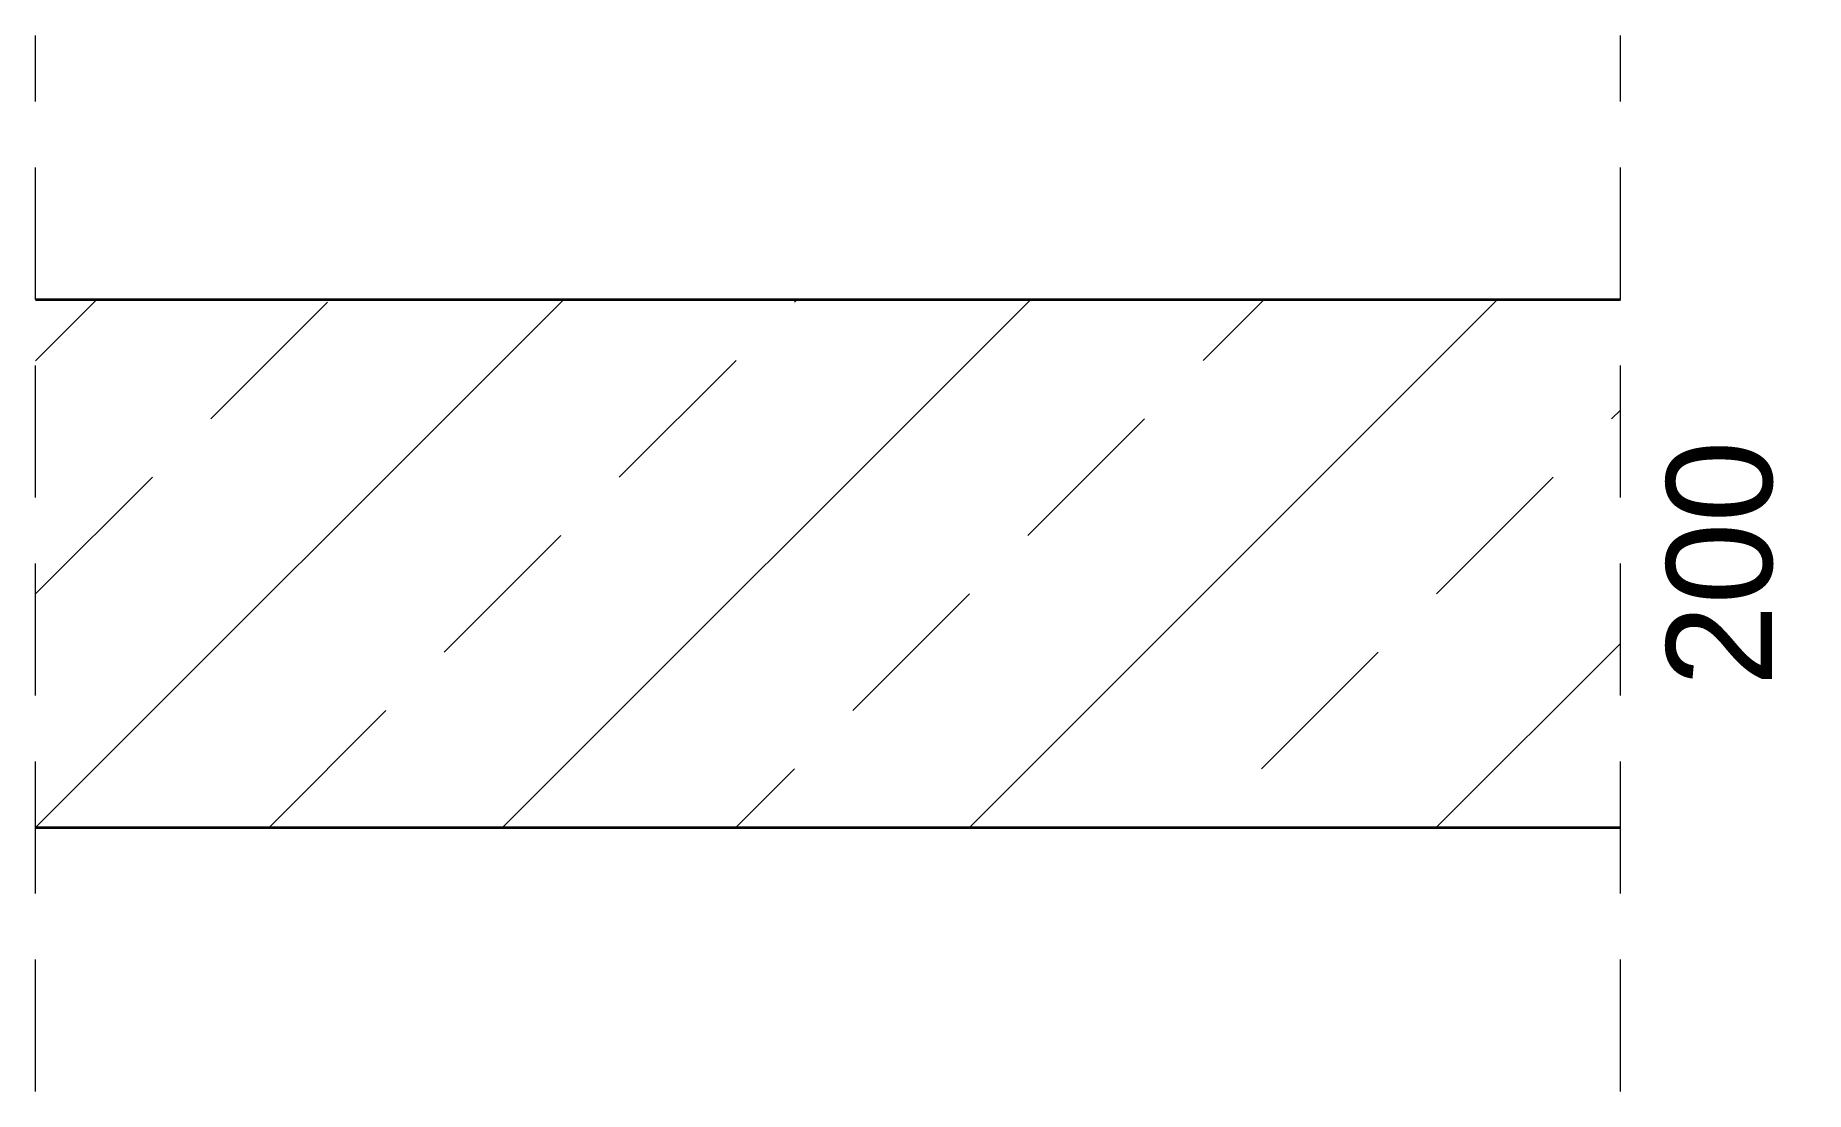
# Model space of a CAD drawing. Extents: x 0 to 670, y -100 to 300.
import ezdxf

# ---------------------------------------------------------------- set-up
doc = ezdxf.new("R2010")
doc.units = 0
doc.header["$LTSCALE"] = 10
doc.header["$MEASUREMENT"] = 0
doc.linetypes.add('DASHED', pattern=[0.75, 0.5, -0.25])
doc.layers.get('Defpoints').update_dxf_attribs({"color": 2, "lineweight": 50})
doc.layers.add('G-Bloki niewidoczna', color=7, linetype='Continuous', plot=False)
for name, color, linetype, lineweight in [('G-Podkład', 9, 'Continuous', 13), ('G-Przerywana', 8, 'DASHED', 15), ('G-Ściana nośna', 3, 'Continuous', 35)]:
    doc.layers.add(name, color=color, linetype=linetype, lineweight=lineweight)
doc.styles.add('Arial-GG', font='arial.ttf')
doc.dimstyles.new('e-cad_1_50_[mm]', dxfattribs={"dimscale": 50, "dimtxt": 2, "dimasz": 1.8, "dimexe": 1.5, "dimexo": 0, "dimgap": 0.6, "dimtad": 1, "dimdec": 1, "dimrnd": 1, "dimtxsty": 'Arial-GG', "dimblk": 'OBLIQUE', "dimcen": 0, "dimdle": 1, "dimclrd": 4, "dimclre": 4, "dimclrt": 7, "dimadec": 1, "dimazin": 0, "dimtfac": 1, "dimtdec": 1, "dimtix": 1, "dimtmove": 0, "dimatfit": 2, "dimfxl": 1.5, "dimfxlon": 1, "dimlwd": -1, "dimlwe": -1, "dimarcsym": 0})

# ---------------------------------------------------------------- blocks, each defined once
blk = doc.blocks.new('*D1')
at = {"layer": 'Defpoints', "color": 0, "ltscale": 2, "transparency": 16777216}
for p in [(600, 200), (670.13, 200), (588.59, 0)]:
    blk.add_point(p, dxfattribs=at)
at = {"layer": 'G-Bloki niewidoczna', "color": 1, "ltscale": 2, "transparency": 16777216, "insert": (637.71, 100), "char_height": 40, "attachment_point": 5, "rotation": 90, "style": 'Arial-GG'}
blk.add_mtext('200', dxfattribs=at)
blk = doc.blocks.new('_Oblique')
at = {"color": 0, "linetype": 'ByBlock', "lineweight": -2}
blk.add_line((-0.5, -0.5), (0.5, 0.5), dxfattribs=at)

msp = doc.modelspace()

# ---------------------------------------------------------------- hatches: boundary and pattern name
at = {"layer": 'G-Podkład', "ltscale": 2}
h = msp.add_hatch(dxfattribs=at)
h.set_pattern_fill('ANSI33', color=256, scale=500, style=0)
h.paths.add_polyline_path([(600, 0), (600, 200), (0, 200), (0, 0)])

# ---------------------------------------------------------------- linework, layer by layer
at = {"layer": 'G-Przerywana', "ltscale": 10}
for p, q in [((0, -100), (0, 300)), ((600, -100), (600, 300))]:
    msp.add_line(p, q, dxfattribs=at)
at = {"layer": 'G-Ściana nośna', "ltscale": 2}
for p, q in [((0, 200), (600, 200)), ((0, 0), (600, 0))]:
    msp.add_line(p, q, dxfattribs=at)

# ---------------------------------------------------------------- dimensions: what is measured, and where the dimension line sits
at = {"layer": 'G-Bloki niewidoczna', "ltscale": 2}
dim = msp.add_linear_dim(base=(670.13, 200), p1=(588.59, 0), p2=(600, 200), angle=90, dimstyle='e-cad_1_50_[mm]', override={"dimscale": 20, "dimtih": 0, "dimse1": 1, "dimse2": 1, "dimsd1": 1, "dimsd2": 1, "dimclrd": 1, "dimclre": 1, "dimclrt": 1, "dimtofl": 1}, dxfattribs=at)
dim.commit()
dim.dimension.update_dxf_attribs({"geometry": '*D1', "text_midpoint": (637.71, 100)})

doc.saveas('drawing.dxf')
